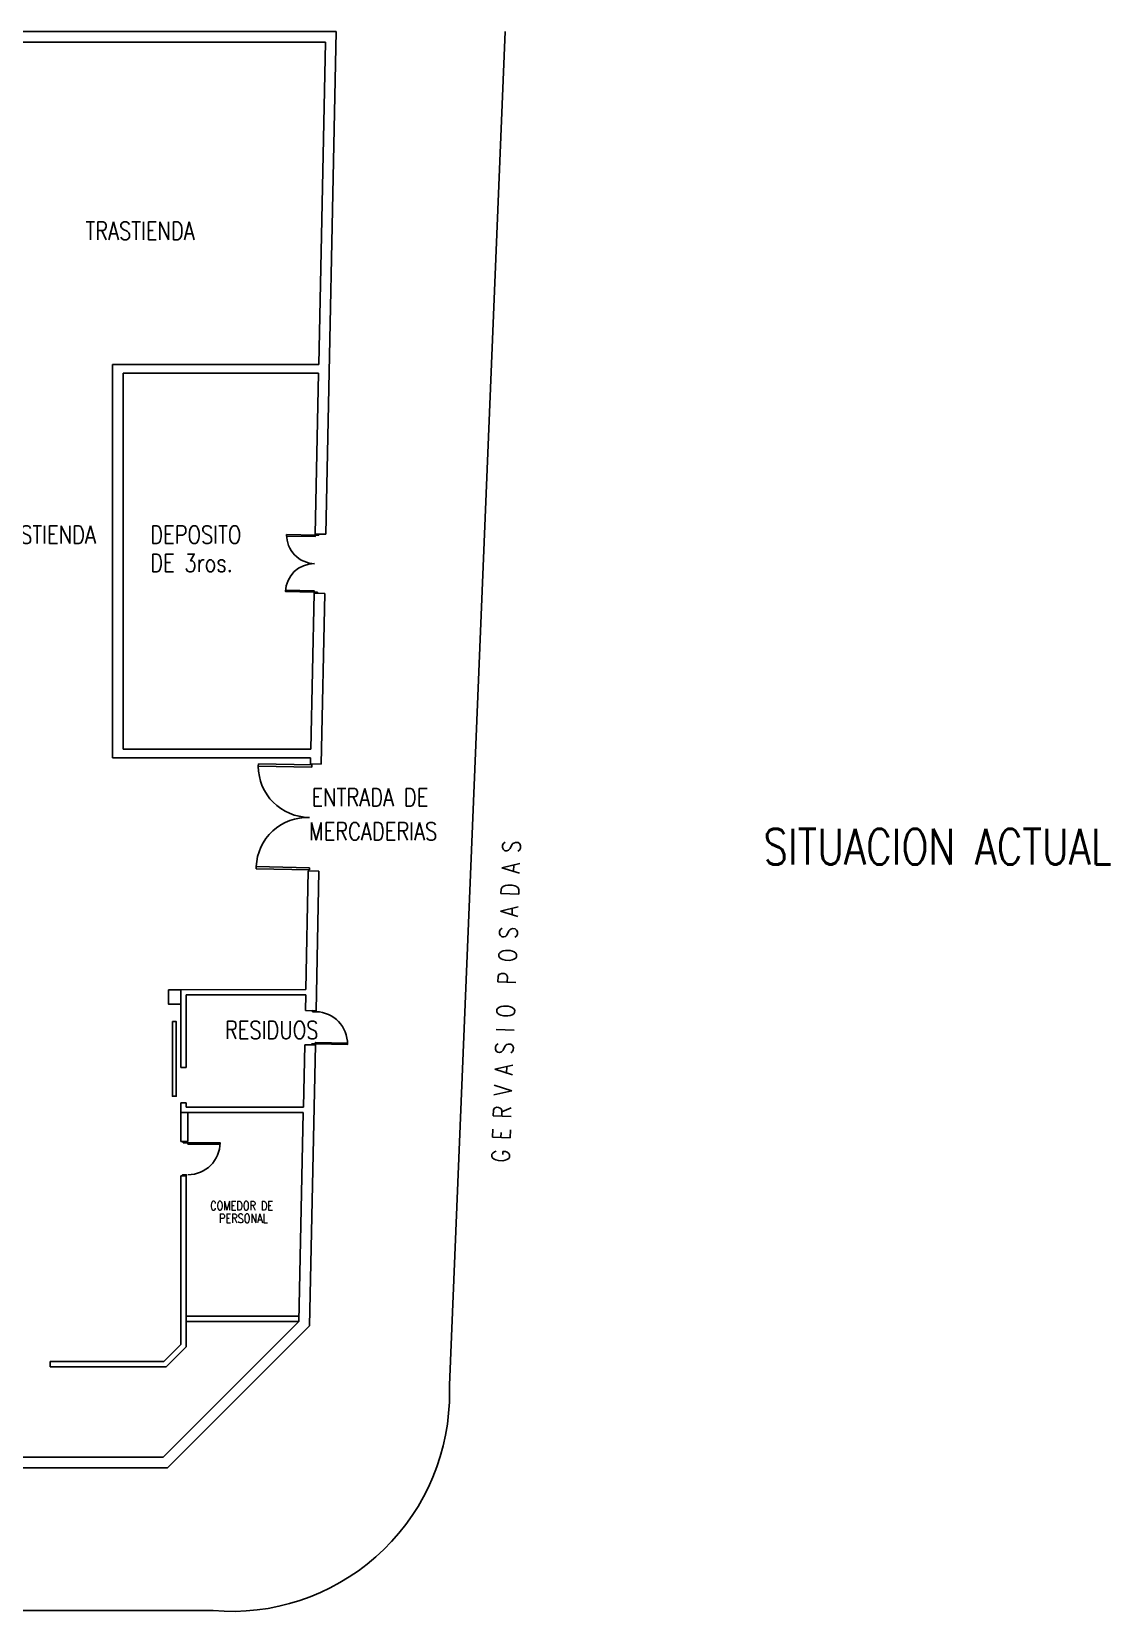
# Model space of a CAD drawing. Header units: millimetres. Extents: x -434 to 213, y 66 to 172.
# Drawn here: x 182.54 to 212.81, y 126.57 to 170.88 of the extents above; entities that cross this region are included whole.
import ezdxf

# ---------------------------------------------------------------- set-up
doc = ezdxf.new("R2010")
doc.units = ezdxf.units.MM
doc.styles.add('ROMANS', font='ROMANS.SHX', dxfattribs={"width": 0.8, "height": 0.2})

msp = doc.modelspace()

# ---------------------------------------------------------------- linework, layer by layer
at = {"color": 8}
for p, q in [((191.089, 170.877), (140.669, 170.877)), ((191.089, 170.877), (190.799, 156.777)), ((195.826, 170.877), (194.265, 132.909)), ((190.789, 170.577), (140.969, 170.577)), ((190.789, 170.577), (190.601, 161.537)), ((190.601, 161.537), (184.814, 161.537)), ((184.814, 161.537), (184.814, 150.51)), ((190.596, 161.297), (185.114, 161.297)), ((185.114, 161.297), (185.114, 150.75)), ((190.596, 161.297), (190.502, 156.783)), ((190.486, 156.783), (190.799, 156.777)), ((190.468, 155.123), (190.377, 150.75)), ((190.468, 155.123), (190.765, 155.117)), ((190.765, 155.117), (190.667, 150.331)), ((185.114, 150.75), (190.377, 150.75)), ((184.814, 150.51), (190.372, 150.51)), ((188.904, 150.338), (188.902, 150.277)), ((188.902, 150.277), (190.401, 150.247)), ((190.403, 150.307), (188.904, 150.338)), ((190.372, 150.51), (190.368, 150.337)), ((190.368, 150.337), (190.667, 150.331)), ((190.401, 150.247), (190.403, 150.307)), ((188.843, 147.397), (188.845, 147.458)), ((190.343, 147.367), (188.843, 147.397)), ((188.845, 147.458), (190.343, 147.427)), ((190.306, 147.338), (190.237, 144.01)), ((190.306, 147.338), (190.605, 147.332)), ((190.343, 147.427), (190.343, 147.367)), ((190.605, 147.332), (190.525, 143.416)), ((190.225, 143.422), (190.234, 143.86)), ((190.525, 143.416), (190.225, 143.422)), ((190.171, 140.71), (190.206, 142.462)), ((190.505, 142.456), (190.206, 142.462)), ((190.505, 142.456), (190.343, 134.577)), ((186.729, 141.825), (186.879, 141.825)), ((186.729, 140.835), (186.729, 140.56)), ((186.729, 140.835), (186.879, 140.835)), ((186.729, 140.56), (190.165, 140.56)), ((186.729, 140.56), (186.729, 139.744)), ((186.879, 140.835), (186.879, 140.71)), ((186.879, 140.71), (190.171, 140.71)), ((186.929, 140.56), (186.929, 139.744)), ((190.165, 140.56), (190.043, 134.701)), ((186.729, 139.744), (186.929, 139.744)), ((186.729, 138.784), (186.729, 134.054)), ((186.729, 138.784), (186.879, 138.784)), ((186.879, 138.784), (186.879, 133.992)), ((186.232, 130.89), (190.043, 134.701)), ((186.879, 134.851), (190.046, 134.851)), ((186.879, 134.701), (190.043, 134.701)), ((190.343, 134.577), (186.356, 130.59)), ((186.255, 133.58), (186.729, 134.054)), ((186.317, 133.43), (186.879, 133.992)), ((183.059, 133.58), (183.059, 133.43)), ((183.059, 133.58), (183.059, 133.58)), ((183.059, 133.58), (186.255, 133.58)), ((183.059, 133.43), (186.317, 133.43)), ((167.339, 130.89), (186.232, 130.89)), ((167.339, 130.59), (186.356, 130.59)), ((142.662, 126.59), (187.635, 126.59))]:
    msp.add_line(p, q, dxfattribs=at)
for points in [[(190.498, 156.753), (189.699, 156.768), (189.698, 156.728), (190.498, 156.713)], [(190.598, 156.752), (190.498, 156.753), (190.499, 156.783), (190.599, 156.781)], [(190.468, 155.154), (189.668, 155.169), (189.669, 155.209), (190.469, 155.194)], [(190.568, 155.152), (190.468, 155.154), (190.468, 155.124), (190.568, 155.122)], [(186.379, 144), (186.729, 144), (186.729, 143.6), (186.379, 143.6)], [(190.425, 143.418), (190.525, 143.416), (190.524, 143.386), (190.424, 143.388)], [(186.493, 143.11), (186.599, 143.11), (186.599, 141.014), (186.493, 141.014)], [(190.405, 142.458), (190.505, 142.456), (190.506, 142.486), (190.406, 142.488)], [(190.506, 142.486), (191.405, 142.467), (191.406, 142.507), (190.506, 142.526)], [(186.797, 139.744), (186.897, 139.744), (186.897, 139.714), (186.797, 139.714)], [(186.929, 139.714), (187.829, 139.714), (187.829, 139.674), (186.929, 139.674)], [(186.779, 138.784), (186.879, 138.784), (186.879, 138.814), (186.779, 138.814)]]:
    msp.add_lwpolyline(points, close=True, dxfattribs=at)
for points in [[(190.237, 144.01), (186.729, 144.005), (186.729, 141.825)], [(190.234, 143.86), (186.879, 143.856), (186.879, 141.825)]]:
    msp.add_lwpolyline(points, dxfattribs=at)
for centre, radius, start, end in [((190.498, 156.753), 0.8, 178.9202, 268.9202), ((190.468, 155.154), 0.8, 88.9202, 178.9202), ((190.34, 150.275), 1.437, 179.9237, 269.9237), ((190.281, 147.401), 1.437, 87.722, 177.722), ((190.506, 142.486), 0.9, 358.8019, 88.8019), ((186.929, 139.714), 0.9, 270, 0), ((188.156, 132.68), 6.113, 357.7052, 2.1463), ((188.156, 132.68), 6.113, 265.1118, 357.7052)]:
    msp.add_arc(centre, radius, start, end, dxfattribs=at)

# ---------------------------------------------------------------- texts
at = {"color": 8, "style": 'ROMANS', "width": 0.8}
for s, height, p in [('TRASTIENDA', 0.5, (184.053, 165.04)), ('TRASTIENDA', 0.5, (181.279, 156.516)), ('DEPOSITO', 0.5, (185.871, 156.516)), ('DE 3ros.', 0.5, (185.871, 155.724)), ('ENTRADA DE', 0.5, (190.398, 149.15)), ('MERCADERIAS', 0.5, (190.325, 148.196)), ('RESIDUOS', 0.5, (187.967, 142.623)), ('COMEDOR DE', 0.25, (187.552, 137.82)), ('PERSONAL', 0.25, (187.801, 137.466))]:
    msp.add_text(s, height=height, dxfattribs=at).set_placement(p)
at = {"color": 2, "linetype": 'ByBlock', "style": 'ROMANS', "width": 0.8}
msp.add_text('SITUACION ACTUAL', height=1, dxfattribs=at).set_placement((203.075, 147.513))
at = {"color": 8, "style": 'ROMANS', "width": 0.8}
msp.add_text('G E R V A S I O  P O S A D A S', height=0.5, rotation=88, dxfattribs=at).set_placement((195.948, 139.15))

doc.saveas('drawing.dxf')
